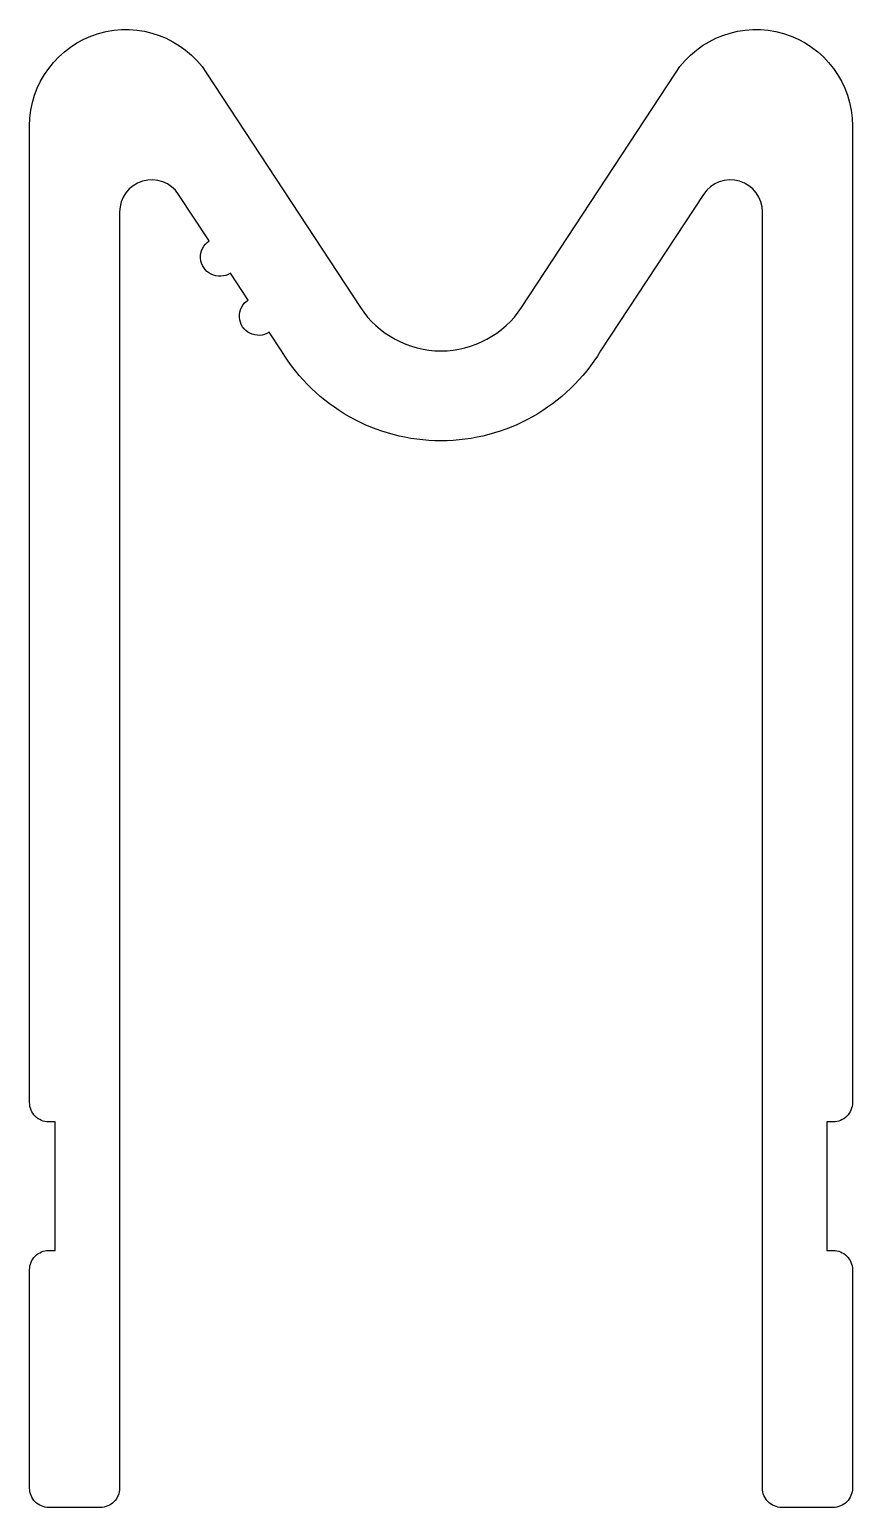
# Model space of a CAD drawing. Extents: x 358.4 to 371.2, y 203.5 to 226.5.
import ezdxf

# ---------------------------------------------------------------- set-up
doc = ezdxf.new("R2010")
doc.units = 0
doc.header["$LTSCALE"] = 15
doc.layers.get('0').update_dxf_attribs({"linetype": 'CONTINUOUS'})

msp = doc.modelspace()

# ---------------------------------------------------------------- linework, layer by layer
at = {"color": 0, "linetype": 'CONTINUOUS', "ltscale": 0.009}
msp.add_lwpolyline([(361.842, 222.269), (361.567, 222.687, -1), (361.238, 223.188), (360.762, 223.913, 0.744929), (359.844, 223.639), (359.844, 203.778, -0.414214), (359.544, 203.478), (358.744, 203.478, -0.414214), (358.444, 203.778), (358.444, 207.178, -0.414214), (358.744, 207.478), (358.844, 207.478), (358.844, 209.478), (358.744, 209.478, -0.414214), (358.444, 209.778), (358.444, 224.978, -0.744929), (361.198, 225.801), (363.589, 222.155, 0.539954), (366.098, 222.155), (368.489, 225.801, -0.744929), (371.244, 224.978), (371.244, 209.778, -0.414214), (370.944, 209.478), (370.844, 209.478), (370.844, 207.478), (370.944, 207.478, -0.414214), (371.244, 207.178), (371.244, 203.778, -0.414214), (370.944, 203.478), (370.144, 203.478, -0.414214), (369.844, 203.778), (369.844, 223.639, 0.744929), (368.926, 223.913), (367.326, 221.478, -0.564076), (362.362, 221.478), (362.171, 221.768, -1)], format="xyb", close=True, dxfattribs=at)

doc.saveas('drawing.dxf')
